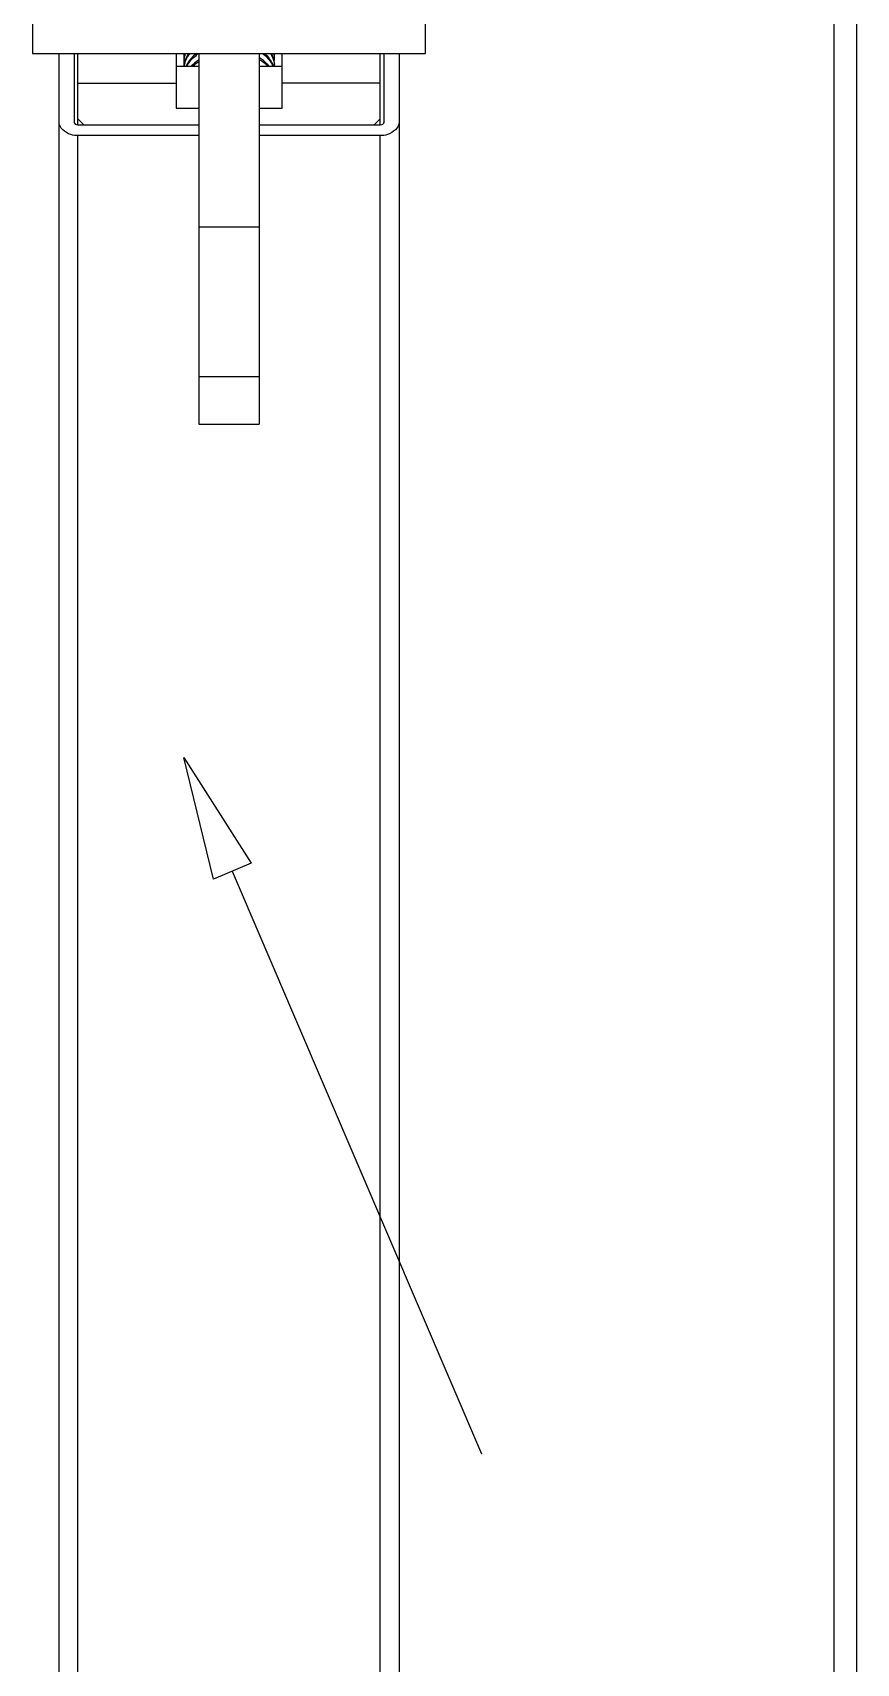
# Model space of a CAD drawing. Extents: x 921423 to 1291758, y 534425 to 1049953.
# Drawn here: x 1127739 to 1128235, y 861058 to 862040 of the extents above; entities that cross this region are included whole.
import ezdxf

# ---------------------------------------------------------------- set-up
doc = ezdxf.new("R2010")
doc.units = 0
doc.header["$LTSCALE"] = 1000
doc.header["$MEASUREMENT"] = 0
doc.layers.add('02___PRT_ALL_AXES', color=7, linetype='Continuous')

msp = doc.modelspace()

# ---------------------------------------------------------------- linework, layer by layer
at = {"color": 7, "linetype": 'Continuous'}
for p, q in [((1128221.21, 862957.38), (1128221.21, 859317.04)), ((1128234.87, 862957.38), (1128234.87, 859317.04)), ((1127738.56, 862430.16), (1127738.56, 862027.57)), ((1127975.33, 862027.57), (1127975.33, 862430.16)), ((1127738.56, 862027.57), (1127975.33, 862027.57)), ((1127754.5, 860507.82), (1127754.5, 862027.57)), ((1127763.61, 862027.57), (1127763.61, 861986.2)), ((1127765.88, 861984.59), (1127765.88, 862027.57)), ((1127825.08, 862027.57), (1127825.08, 861994.57)), ((1127838.74, 862027.57), (1127838.74, 861804.28)), ((1127875.16, 862027.57), (1127875.16, 861804.28)), ((1127888.82, 861994.57), (1127888.82, 862027.57)), ((1127948.01, 861984.59), (1127948.01, 862027.57)), ((1127950.29, 861986.2), (1127950.29, 862027.57)), ((1127959.4, 862027.57), (1127959.4, 860507.82)), ((1127875.29, 862020.06), (1127875.24, 862020.09)), ((1127765.88, 862009.75), (1127825.08, 862009.75)), ((1127948.01, 862009.75), (1127888.82, 862009.75)), ((1127765.88, 861984.59), (1127838.74, 861984.59)), ((1127765.88, 860506.11), (1127765.88, 861978.15)), ((1127838.74, 861978.15), (1127765.88, 861978.15)), ((1127875.16, 861984.59), (1127948.01, 861984.59)), ((1127948.01, 861978.15), (1127875.16, 861978.15)), ((1127948.01, 860506.11), (1127948.01, 861978.15)), ((1127838.74, 861923.14), (1127875.16, 861923.14)), ((1127838.74, 861832.99), (1127875.16, 861832.99)), ((1127838.74, 861804.28), (1127875.16, 861804.28))]:
    msp.add_line(p, q, dxfattribs=at)
for points in [[(1127763.61, 861986.2), (1127763.78, 861985.58), (1127764.27, 861985.06), (1127765.01, 861984.71), (1127765.88, 861984.59)], [(1127948.01, 861984.59), (1127948.89, 861984.71), (1127949.62, 861985.06), (1127950.12, 861985.58), (1127950.29, 861986.2)]]:
    msp.add_lwpolyline(points, dxfattribs=at)
at = {"color": 4}
msp.add_lwpolyline([(1127847.48, 861530.34), (1127829.61, 861603.68), (1127870.31, 861540.1)], close=True, dxfattribs=at)
msp.add_lwpolyline([(1127858.89, 861535.22), (1128008.93, 861184.49)], dxfattribs=at)
at = {"color": 4, "extrusion": (0, 1, 0), "elevation": 861184.49}
msp.add_lwpolyline([(-1128008.93, 0), (-1128008.75, 0)], dxfattribs=at)
at = {"color": 7, "linetype": 'Continuous'}
for centre, radius, start, end in [((1127844.34, 862027.15), 14.71, 178.36033, 179.99949), ((1127844.47, 862027.16), 14.85, 180.01727, 187.53234), ((1127844.47, 862023.29), 14.85, 172.48309, 179.98285), ((1127844.82, 862023.24), 15.2, 165.76482, 172.47479), ((1127845.02, 862022.23), 15.4, 162.48739, 170.60133), ((1127845.15, 862023.16), 15.53, 163.44154, 165.77288), ((1127845.57, 862022.06), 15.98, 159.73019, 162.50604), ((1127871.39, 862024.71), 12.88, 4.36639, 12.87893), ((1127871.58, 862025.7), 12.68, 0.02402, 8.53532), ((1127871.68, 862024.74), 12.59, 0.00473, 4.33978), ((1127844.38, 862022.32), 14.75, 176.29033, 179.99666), ((1127844.47, 862022.33), 14.85, 180.01722, 187.52353), ((1127844.59, 862022.31), 14.96, 170.62903, 176.28236), ((1127844.59, 862018.44), 14.96, 172.48239, 173.99617), ((1127844.82, 862018.41), 15.2, 165.76443, 172.46566), ((1127845.03, 862017.4), 15.41, 162.48365, 170.23324), ((1127845.2, 862018.31), 15.59, 162.50519, 165.76879), ((1127853.76, 862001.43), 26.99, 124.02442, 124.64592), ((1127862.06, 862001.98), 25.63, 58.28134, 59.06158), ((1127870.96, 862020.75), 13.32, 15.32286, 16.41137), ((1127871.21, 862020.81), 13.06, 8.82811, 15.33593), ((1127871.58, 862024.74), 12.69, 351.18411, 359.97405), ((1127871.58, 862020.87), 12.69, 0.02607, 8.82205), ((1127871.67, 862019.91), 12.6, 0.42748, 4.33875)]:
    msp.add_arc(centre, radius, start, end, dxfattribs=at)
for points in [[(1127832.62, 862027.61), (1127831.64, 862026.2), (1127830.85, 862024.63), (1127830.33, 862023)], [(1127830.33, 862022.03), (1127830.97, 862024.04), (1127832.02, 862025.94), (1127833.32, 862027.59)], [(1127883.74, 862024.51), (1127883.42, 862025.58), (1127882.97, 862026.61), (1127882.42, 862027.57)], [(1127838.42, 862023.63), (1127836.91, 862022.59), (1127835.5, 862021.39), (1127834.27, 862020.03)], [(1127835.23, 862020.05), (1127836.28, 862021.08), (1127837.44, 862022.01), (1127838.66, 862022.83)]]:
    msp.add_open_spline(points, degree=3, dxfattribs=at)
for points, knots in [([(1127837.25, 862027.61), (1127836.57, 862027.07), (1127834.08, 862024.93), (1127832.05, 862022.22), (1127831.05, 862020.02)], [0, 0, 0, 0, 0.264129, 1, 1, 1, 1]), ([(1127831.51, 862020.01), (1127831.9, 862020.74), (1127833.76, 862023.71), (1127836.42, 862026.14), (1127838.62, 862027.63)], [0, 0, 0, 0, 0.237509, 1, 1, 1, 1]), ([(1127880.97, 862020.04), (1127880.59, 862020.51), (1127878.92, 862022.39), (1127876.88, 862023.94), (1127875.24, 862024.92)], [0, 0, 0, 0, 0.238298, 1, 1, 1, 1]), ([(1127877.07, 862027.58), (1127877.78, 862027.06), (1127880.32, 862024.99), (1127882.37, 862022.25), (1127883.28, 862020.02)], [0, 0, 0, 0, 0.268325, 1, 1, 1, 1]), ([(1127883.64, 862020.01), (1127883.41, 862020.72), (1127882.2, 862023.62), (1127880.08, 862026.09), (1127878.25, 862027.62)], [0, 0, 0, 0, 0.236582, 1, 1, 1, 1]), ([(1127881.8, 862027.6), (1127882.15, 862027.08), (1127883.38, 862025.02), (1127884.1, 862022.63), (1127884.23, 862020.86)], [0, 0, 0, 0, 0.260499, 1, 1, 1, 1]), ([(1127875.54, 862023.78), (1127875.98, 862023.5), (1127877.64, 862022.4), (1127879.17, 862021.09), (1127880.17, 862020)], [0, 0, 0, 0, 0.259883, 1, 1, 1, 1]), ([(1127765.88, 861978.15), (1127764.42, 861978.15), (1127759.68, 861978.61), (1127754.5, 861982.78), (1127754.5, 861986.2)], [0, 0, 0, 0, 0.300361, 1, 1, 1, 1]), ([(1127959.4, 861986.2), (1127959.4, 861982.78), (1127954.22, 861978.61), (1127949.48, 861978.15), (1127948.01, 861978.15)], [0, 0, 0, 0, 0.699639, 1, 1, 1, 1])]:
    msp.add_open_spline(points, degree=3, knots=knots, dxfattribs=at)
at = {"layer": '02___PRT_ALL_AXES', "color": 7, "linetype": 'Continuous'}
for p, q in [((1127825.08, 862020), (1127838.74, 862020)), ((1127875.16, 862020), (1127888.82, 862020)), ((1127769.48, 861984.59), (1127765.88, 861988.22)), ((1127825.08, 861994.57), (1127838.74, 861994.57)), ((1127875.16, 861994.57), (1127888.82, 861994.57)), ((1127948.01, 861988.22), (1127944.41, 861984.59))]:
    msp.add_line(p, q, dxfattribs=at)

doc.saveas('drawing.dxf')
